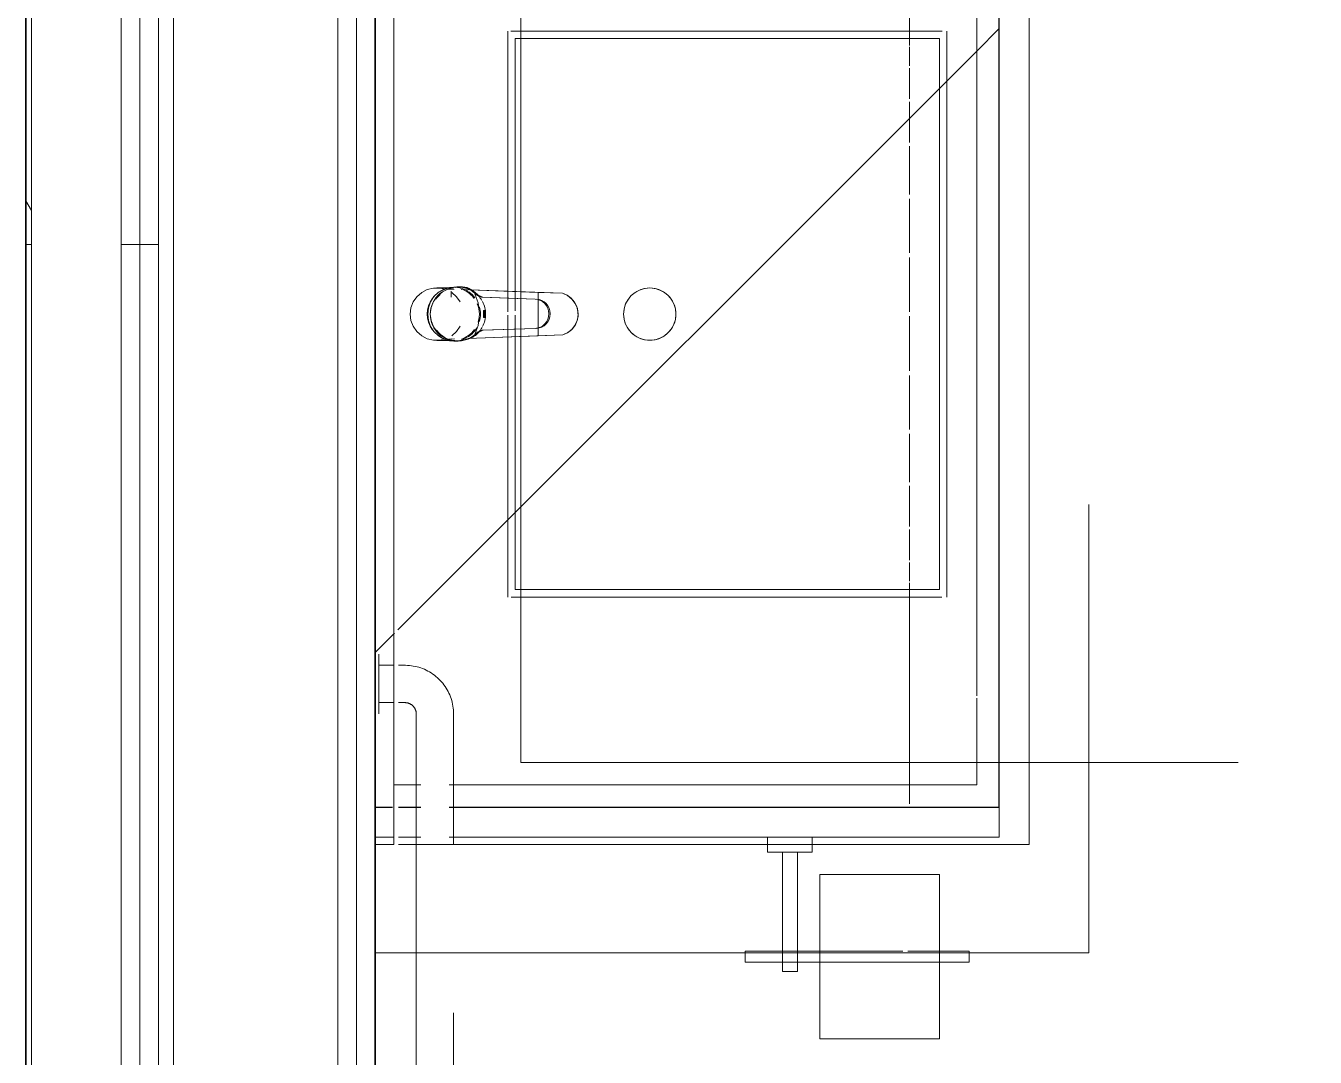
# Model space of a CAD drawing. Header units: inches. Extents: x 6 to 8416, y -388 to 6104.
# Drawn here: x 4127.35 to 4170.49, y 1155.57 to 1190.08 of the extents above; entities that cross this region are included whole.
import ezdxf

# ---------------------------------------------------------------- set-up
doc = ezdxf.new("R2010")
doc.units = ezdxf.units.IN
doc.header["$MEASUREMENT"] = 0
for name, pattern in [('Dash 1_16_', [48, 24, -24]), ('Hidden 1_16_', [36, 24, -12]), ('Hidden 3_16_', [13.5, 9, -4.5])]:
    doc.linetypes.add(name, pattern=pattern)
for name, color, linetype, lineweight in [('A-GENM', 13, 'Continuous', 18), ('A-ROOM', 32, 'Continuous', 13), ('A-WALL', 113, 'Continuous', 25), ('A-WALL-PATT', 111, 'Continuous', 35), ('P-SANR-FIXT', 6, 'Continuous', 18), ('Q-CASE', 31, 'Continuous', 18), ('Q-SPCQ', 91, 'Continuous', 18)]:
    doc.layers.add(name, color=color, linetype=linetype, lineweight=lineweight)
pattern_1 = [(0, (4127.29, 0), (61.44, 15.36), [5.069, -41.011, 5.069, -41.011, -245.76]), (0, (4127.29, 0), (61.44, 15.36), [-92.16, 5.069, -87.091, 5.069, -41.011, -107.52]), (0, (4127.29, 0), (61.44, 15.36), [-230.4, 5.069, -25.651, 5.069, -71.731]), (120, (4150.33, 7.68), (-44.02215, 45.5286), [5.069, -41.011, 5.069, -41.011, -245.76]), (120, (4150.33, 7.68), (-44.02215, 45.5286), [-92.16, 5.069, -87.091, 5.069, -41.011, -107.52]), (120, (4150.33, 7.68), (-44.02215, 45.5286), [-230.4, 5.069, -25.651, 5.069, -71.731]), (240, (4158.01, 38.4), (-17.41785, -60.8886), [5.069, -41.011, 5.069, -41.011, -245.76]), (240, (4158.01, 38.4), (-17.41785, -60.8886), [-92.16, 5.069, -87.091, 5.069, -41.011, -107.52]), (240, (4158.01, 38.4), (-17.41785, -60.8886), [-230.4, 5.069, -25.651, 5.069, -71.731])]
pattern_2 = [(135, (1182.673, -11.625), (-16.97056, -16.97056), [])]

# ---------------------------------------------------------------- blocks, each defined once
blk = doc.blocks.new('PL BA Toilet-Unit-Two Piece-ICC ADA-AM - ICC Type B_ Side Approach_ Swing Up Bar-V369-LEVEL 3 - PLAN Copy 1 Copy 1')
at = {"layer": 'A-GENM', "linetype": 'Hidden 1_16_', "lineweight": 9}
for p, q in [((33, -24), (33, -0.125)), ((33, -24), (48, -24)), ((48, -56), (48, -24))]:
    blk.add_line(p, q, dxfattribs=at)
blk = doc.blocks.new('GM BA Vanity-Single - Lav Cab _ Apron-ICC ADA-AM - 33_ Sink Cab_End Panel - Forward-V371-LEVEL 3 - PLAN Copy 1 Copy 1')
at = {"layer": 'A-GENM'}
for p, q in [((35.25, 22), (1, 22)), ((1, 22), (35.25, 22)), ((35.25, 0.905), (35.25, 22)), ((35.25, 22), (35.25, 2.601)), ((8.281, 4.813), (8.281, 19)), ((8.281, 19), (26.719, 19)), ((26.719, 19), (8.281, 19)), ((8.281, 19), (8.281, 4.813)), ((26.719, 19), (26.719, 4.813)), ((26.719, 4.813), (26.719, 19)), ((16.746, 4.813), (8.281, 4.813)), ((8.281, 4.813), (16.746, 4.813)), ((16.975, 4.813), (16.746, 4.813)), ((16.746, 4.813), (16.975, 4.813)), ((17.386, 4.813), (16.975, 4.813)), ((16.975, 4.813), (17.386, 4.813)), ((17.999, 4.813), (17.531, 4.813)), ((17.531, 4.813), (17.999, 4.813)), ((18.254, 4.813), (17.999, 4.813)), ((17.999, 4.813), (18.254, 4.813)), ((26.719, 4.813), (18.254, 4.813)), ((18.254, 4.813), (26.719, 4.813)), ((35.25, 1.66), (35.25, 0.905)), ((35.25, 0.75), (0, 0.75)), ((0.827, 0.75), (35.25, 0.75)), ((35.25, 0.125), (35.25, 0.75)), ((35.25, 0.75), (35.25, 0.125)), ((35.25, 0.125), (35.25, 0.75)), ((35.25, 0.75), (35.25, 0.125))]:
    blk.add_line(p, q, dxfattribs=at)
blk = doc.blocks.new('z Nested-Toilet Grab Bars - z Nested-Toilet Grab Bars-V378-LEVEL 3 - PLAN Copy 1 Copy 1')
at = {"layer": 'A-GENM', "linetype": 'Dash 1_16_', "lineweight": 9}
for p, q in [((-41.692, 2.595), (-41.75, 2.566)), ((-41.633, 2.622), (-41.692, 2.595)), ((-41.572, 2.646), (-41.633, 2.622)), ((-41.511, 2.668), (-41.572, 2.646)), ((-41.449, 2.687), (-41.511, 2.668)), ((-41.386, 2.703), (-41.449, 2.687)), ((-41.323, 2.718), (-41.386, 2.703)), ((-41.259, 2.729), (-41.323, 2.718)), ((-41.195, 2.738), (-41.259, 2.729)), ((-41.13, 2.745), (-41.195, 2.738)), ((-41.065, 2.749), (-41.13, 2.745)), ((-41, 2.75), (-41.065, 2.749)), ((-36.625, 2.75), (-41, 2.75)), ((-7, 2.75), (-36.625, 2.75)), ((-42.252, 2.16), (-42.293, 2.109)), ((-42.21, 2.21), (-42.252, 2.16)), ((-42.166, 2.257), (-42.21, 2.21)), ((-42.119, 2.303), (-42.166, 2.257)), ((-42.072, 2.347), (-42.119, 2.303)), ((-42.022, 2.389), (-42.072, 2.347)), ((-41.97, 2.428), (-42.022, 2.389)), ((-41.918, 2.466), (-41.97, 2.428)), ((-41.863, 2.502), (-41.918, 2.466)), ((-41.807, 2.535), (-41.863, 2.502)), ((-41.75, 2.566), (-41.807, 2.535)), ((-42.49, 1.774), (-42.515, 1.714)), ((-42.463, 1.833), (-42.49, 1.774)), ((-42.433, 1.891), (-42.463, 1.833)), ((-42.401, 1.948), (-42.433, 1.891)), ((-42.367, 2.003), (-42.401, 1.948)), ((-42.331, 2.057), (-42.367, 2.003)), ((-42.293, 2.109), (-42.331, 2.057)), ((-42.611, 1.337), (-42.618, 1.272)), ((-42.601, 1.401), (-42.611, 1.337)), ((-42.589, 1.465), (-42.601, 1.401)), ((-42.574, 1.528), (-42.589, 1.465)), ((-42.557, 1.591), (-42.574, 1.528)), ((-42.537, 1.653), (-42.557, 1.591)), ((-42.515, 1.714), (-42.537, 1.653)), ((-41.339, 1.285), (-41.333, 1.298)), ((-41.333, 1.298), (-41.325, 1.311)), ((-41.325, 1.311), (-41.318, 1.324)), ((-41.318, 1.324), (-41.31, 1.337)), ((-41.31, 1.337), (-41.301, 1.349)), ((-41.301, 1.349), (-41.292, 1.361)), ((-41.292, 1.361), (-41.282, 1.372)), ((-41.282, 1.372), (-41.272, 1.383)), ((-41.272, 1.383), (-41.261, 1.394)), ((-41.261, 1.394), (-41.25, 1.404)), ((-41.25, 1.404), (-41.239, 1.414)), ((-41.239, 1.414), (-41.227, 1.423)), ((-41.227, 1.423), (-41.215, 1.432)), ((-41.215, 1.432), (-41.203, 1.441)), ((-41.203, 1.441), (-41.19, 1.448)), ((-41.19, 1.448), (-41.177, 1.456)), ((-41.177, 1.456), (-41.163, 1.463)), ((-41.163, 1.463), (-41.15, 1.469)), ((-41.15, 1.469), (-41.136, 1.475)), ((-41.136, 1.475), (-41.122, 1.48)), ((-41.122, 1.48), (-41.108, 1.484)), ((-41.108, 1.484), (-41.093, 1.488)), ((-41.093, 1.488), (-41.078, 1.492)), ((-41.078, 1.492), (-41.064, 1.495)), ((-41.064, 1.495), (-41.049, 1.497)), ((-41.049, 1.497), (-41.034, 1.498)), ((-41.034, 1.498), (-41.019, 1.5)), ((-41.019, 1.5), (-41.004, 1.5)), ((-41.004, 1.5), (-41, 1.5)), ((-41, 1.5), (-36.625, 1.5)), ((-36.625, 1.5), (-7, 1.5)), ((-42.623, 1.208), (-42.625, 1.143)), ((-42.625, 1.143), (-42.625, 1.125)), ((-42.625, 1.125), (-42.625, 0.905)), ((-42.618, 1.272), (-42.623, 1.208)), ((-41.375, 1.14), (-41.374, 1.155)), ((-41.375, 1.125), (-41.375, 1.14)), ((-41.375, 0.905), (-41.375, 1.125)), ((-41.374, 1.155), (-41.372, 1.17)), ((-41.372, 1.17), (-41.37, 1.185)), ((-41.37, 1.185), (-41.368, 1.2)), ((-41.368, 1.2), (-41.364, 1.214)), ((-41.364, 1.214), (-41.36, 1.229)), ((-41.36, 1.229), (-41.356, 1.243)), ((-41.356, 1.243), (-41.351, 1.257)), ((-41.351, 1.257), (-41.345, 1.271)), ((-41.345, 1.271), (-41.339, 1.285)), ((-42.625, 0.75), (-42.625, 0.25)), ((-41.375, 0.25), (-41.375, 0.75)), ((-42.901, 0.25), (-43, 0.25)), ((-42.901, 0.25), (-43, 0.25)), ((-41.099, 0.25), (-42.901, 0.25)), ((-42.623, 0.25), (-42.901, 0.25)), ((-42.625, 0.25), (-42.563, 0.25)), ((-42.625, 0.25), (-42.563, 0.25)), ((-42.223, 0.25), (-42.623, 0.25)), ((-42.563, 0.25), (-42.39, 0.25)), ((-42.563, 0.25), (-41.437, 0.25)), ((-42.39, 0.25), (-42.139, 0.25)), ((-41.777, 0.25), (-42.223, 0.25)), ((-42.139, 0.25), (-41.861, 0.25)), ((-41.861, 0.25), (-41.61, 0.25)), ((-41.377, 0.25), (-41.777, 0.25)), ((-41.61, 0.25), (-41.437, 0.25)), ((-41.437, 0.25), (-41.375, 0.25)), ((-41.437, 0.25), (-41.375, 0.25)), ((-41.099, 0.25), (-41.377, 0.25)), ((-41, 0.25), (-41.099, 0.25)), ((-41, 0.25), (-41.099, 0.25))]:
    blk.add_line(p, q, dxfattribs=at)
blk = doc.blocks.new('z Nested-Lav Basin-Rectangular - Rectangular-V389-LEVEL 3 - PLAN Copy 1 Copy 1')
at = {"layer": 'P-SANR-FIXT', "lineweight": 9}
for p, q in [((-9.469, 7.301), (9.469, 7.301)), ((-9.469, 7.141), (-9.469, -7.282)), ((-9.219, -7.137), (-9.219, 7.051)), ((-9.219, 7.051), (9.219, 7.051)), ((9.219, 7.051), (9.219, -7.137)), ((9.469, -7.278), (9.469, 7.139)), ((-0.754, -7.137), (-9.219, -7.137)), ((-0.528, -7.137), (-0.759, -7.137)), ((-0.525, -7.137), (-0.754, -7.137)), ((-0.114, -7.137), (-0.528, -7.137)), ((-0.114, -7.137), (-0.525, -7.137)), ((0.499, -7.137), (0.031, -7.137)), ((0.501, -7.137), (0.031, -7.137)), ((0.754, -7.137), (0.499, -7.137)), ((0.759, -7.137), (0.501, -7.137)), ((9.219, -7.137), (0.754, -7.137)), ((-0.764, -7.387), (-9.469, -7.387)), ((-0.768, -7.387), (-0.537, -7.387)), ((-0.534, -7.387), (-0.764, -7.387)), ((-0.537, -7.387), (-0.073, -7.387)), ((-0.073, -7.387), (-0.534, -7.387)), ((0.032, -7.387), (0.51, -7.387)), ((0.508, -7.387), (0.032, -7.387)), ((0.764, -7.387), (0.508, -7.387)), ((0.51, -7.387), (0.768, -7.387)), ((9.469, -7.387), (0.764, -7.387))]:
    blk.add_line(p, q, dxfattribs=at)
at = {"layer": 'P-SANR-FIXT', "lineweight": 9, "flags": 128}
for points in [[(9.469, 7.301), (9.231, 7.301), (8.531, 7.301), (7.403, 7.301), (5.904, 7.301), (4.108, 7.301), (2.107, 7.301), (0, 7.301), (-2.107, 7.301), (-4.108, 7.301), (-5.904, 7.301), (-7.403, 7.301), (-8.531, 7.301), (-9.231, 7.301), (-9.469, 7.301)], [(-9.219, 7.051), (-8.988, 7.051), (-8.306, 7.051), (-7.208, 7.051), (-5.748, 7.051), (-4, 7.051), (-2.051, 7.051), (0, 7.051), (2.051, 7.051), (4, 7.051), (5.748, 7.051), (7.208, 7.051), (8.306, 7.051), (8.988, 7.051), (9.219, 7.051)], [(-0.759, -7.137), (-2.051, -7.137), (-4, -7.137), (-5.748, -7.137), (-7.208, -7.137), (-8.306, -7.137), (-8.988, -7.137), (-9.219, -7.137)], [(9.219, -7.137), (8.988, -7.137), (8.306, -7.137), (7.208, -7.137), (5.748, -7.137), (4, -7.137), (2.051, -7.137), (0.759, -7.137)], [(-9.469, -7.387), (-9.231, -7.387), (-8.531, -7.387), (-7.403, -7.387), (-5.904, -7.387), (-4.108, -7.387), (-2.107, -7.387), (-0.768, -7.387)], [(0.768, -7.387), (2.107, -7.387), (4.108, -7.387), (5.904, -7.387), (7.403, -7.387), (8.531, -7.387), (9.231, -7.387), (9.469, -7.387)]]:
    blk.add_lwpolyline(points, dxfattribs=at)
at = {"layer": 'P-SANR-FIXT'}
blk.add_circle((0, -2.637), 0.875, dxfattribs=at)
at = {"layer": 'P-SANR-FIXT', "lineweight": 9}
for points in [[(-0.875, -2.637), (-0.875, -2.535), (-0.839, -2.331), (-0.684, -2.062), (-0.447, -1.863), (-0.155, -1.757), (0.155, -1.757), (0.447, -1.863), (0.684, -2.063), (0.839, -2.331), (0.875, -2.535), (0.875, -2.637)], [(-0.67, -2.074), (-0.736, -2.152), (-0.787, -2.242), (-0.822, -2.337)], [(-0.438, -1.879), (-0.526, -1.93), (-0.605, -1.996), (-0.67, -2.074)], [(-0.152, -1.775), (-0.252, -1.793), (-0.349, -1.828), (-0.438, -1.879)], [(0.152, -1.775), (0.052, -1.757), (-0.052, -1.757), (-0.152, -1.775)], [(0.438, -1.879), (0.349, -1.828), (0.252, -1.793), (0.152, -1.775)], [(0.67, -2.074), (0.605, -1.996), (0.526, -1.93), (0.438, -1.879)], [(0.822, -2.337), (0.787, -2.242), (0.736, -2.152), (0.67, -2.074)], [(-0.822, -2.337), (-0.857, -2.433), (-0.875, -2.535), (-0.875, -2.637)], [(0.875, -2.637), (0.875, -2.535), (0.857, -2.433), (0.822, -2.337)], [(-0.875, -2.637), (-0.875, -2.738), (-0.857, -2.84), (-0.822, -2.936)], [(0.875, -2.637), (0.875, -2.738), (0.839, -2.942), (0.684, -3.21), (0.447, -3.41), (0.155, -3.516), (-0.155, -3.516), (-0.447, -3.41), (-0.684, -3.211), (-0.839, -2.942), (-0.875, -2.738), (-0.875, -2.637)], [(-0.822, -2.936), (-0.787, -3.032), (-0.736, -3.121), (-0.67, -3.199)], [(0.67, -3.199), (0.736, -3.121), (0.787, -3.031), (0.822, -2.936)], [(0.822, -2.936), (0.857, -2.84), (0.875, -2.738), (0.875, -2.637)], [(-0.67, -3.199), (-0.605, -3.277), (-0.526, -3.343), (-0.438, -3.394)], [(-0.438, -3.394), (-0.349, -3.445), (-0.252, -3.481), (-0.152, -3.498)], [(0.152, -3.498), (0.252, -3.481), (0.349, -3.445), (0.438, -3.394)], [(0.438, -3.394), (0.526, -3.343), (0.605, -3.277), (0.67, -3.199)], [(-0.152, -3.498), (-0.052, -3.516), (0.052, -3.516), (0.152, -3.498)]]:
    blk.add_open_spline(points, degree=3, dxfattribs=at)
blk = doc.blocks.new('z Nested-Faucet-BA-Sngl Handle - Faucet-V114-LEVEL 3 - PLAN Copy 1 Copy 1')
at = {"layer": 'P-SANR-FIXT'}
for p, q in [((-0.697, 2.584), (-0.63, 2.738)), ((-0.63, 2.738), (-0.53, 2.874)), ((0.527, 2.879), (0.628, 2.745)), ((0.628, 2.745), (0.697, 2.591)), ((0.812, -0.587), (0.697, 2.591)), ((0.697, 2.591), (0.727, 1.767)), ((-0.697, 2.584), (-0.82, -0.808)), ((-0.727, 1.767), (-0.697, 2.584)), ((-0.82, -0.808), (-0.727, 1.767)), ((0.727, 1.767), (-0.727, 1.767)), ((0.727, 1.767), (0.812, -0.587)), ((-0.5, 1.664), (-0.567, -0.126)), ((-0.567, -0.085), (-0.502, 1.664)), ((0.538, -0.119), (0.476, 1.663)), ((0.477, 1.663), (0.538, -0.078)), ((-0.567, -0.126), (-0.567, -0.085)), ((-0.118, -0.019), (-0.118, -0.06)), ((-0.114, -0.019), (-0.118, -0.019)), ((-0.114, -0.019), (-0.118, -0.019)), ((-0.102, -0.019), (-0.114, -0.019)), ((-0.102, -0.019), (-0.114, -0.019)), ((-0.084, -0.019), (-0.102, -0.019)), ((-0.084, -0.019), (-0.102, -0.019)), ((-0.059, -0.019), (-0.084, -0.019)), ((-0.059, -0.019), (-0.084, -0.019)), ((-0.031, -0.019), (-0.059, -0.019)), ((-0.031, -0.019), (-0.059, -0.019)), ((0, -0.019), (-0.031, -0.019)), ((0, -0.019), (-0.031, -0.019)), ((0.031, -0.019), (0, -0.019)), ((0.031, -0.019), (0, -0.019)), ((0.059, -0.019), (0.031, -0.019)), ((0.059, -0.019), (0.031, -0.019)), ((0.084, -0.019), (0.059, -0.019)), ((0.084, -0.019), (0.059, -0.019)), ((0.102, -0.019), (0.084, -0.019)), ((0.102, -0.019), (0.084, -0.019)), ((0.114, -0.019), (0.102, -0.019)), ((0.114, -0.019), (0.102, -0.019)), ((0.118, -0.019), (0.114, -0.019)), ((0.118, -0.019), (0.114, -0.019)), ((0.118, -0.06), (0.118, -0.019)), ((0.538, -0.119), (0.538, -0.078)), ((0.608, -0.267), (0.608, -0.226)), ((-0.913, -0.806), (-0.913, -0.847)), ((-0.408, -0.845), (-0.582, -0.966)), ((0.582, -0.966), (0.408, -0.845)), ((-0.904, -0.911), (-0.904, -1.059)), ((-0.901, -0.993), (-0.904, -1.059)), ((-0.904, -1.059), (-0.892, -1.197)), ((-0.878, -1.072), (-0.878, -1.628)), ((-0.837, -1.058), (-0.837, -1.146)), ((-0.829, -1.058), (-0.837, -1.058)), ((-0.837, -1.058), (-0.829, -1.058)), ((-0.837, -1.146), (-0.837, -1.3)), ((-0.57, -1.146), (-0.772, -1.146)), ((-0.582, -0.966), (-0.723, -1.126)), ((0.723, -1.126), (0.582, -0.966)), ((0.835, -1.214), (0.828, -1.029)), ((0.832, -1.146), (0.836, -1.232)), ((0.85, -1.232), (0.836, -1.232)), ((0.836, -1.232), (0.85, -1.232)), ((0.85, -1.3), (0.85, -1.232)), ((0.85, -1.232), (0.85, -1.3)), ((0.878, -1.628), (0.878, -1.072)), ((0.89, -0.966), (0.89, -0.926)), ((0.892, -1.197), (0.904, -1.059)), ((0.904, -1.059), (0.901, -0.993)), ((0.904, -1.059), (0.904, -0.911)), ((-0.73, -1.571), (-0.586, -1.721))]:
    blk.add_line(p, q, dxfattribs=at)
at = {"layer": 'P-SANR-FIXT', "flags": 128}
for points in [[(0.697, 2.591), (0.62, 2.76), (0.503, 2.903), (0.353, 3.013), (0.181, 3.081), (-0.003, 3.103), (-0.187, 3.079), (-0.358, 3.009), (-0.506, 2.898), (-0.622, 2.753), (-0.697, 2.584)], [(-0.53, 2.874), (-0.401, 2.982), (-0.251, 3.059), (-0.087, 3.098), (0.081, 3.099), (0.246, 3.061), (0.397, 2.987), (0.527, 2.879)], [(0, -1.844), (-0.217, -1.816), (-0.421, -1.736), (-0.601, -1.607), (-0.745, -1.438), (-0.846, -1.238), (-0.898, -1.019), (-0.897, -0.793), (-0.843, -0.574), (-0.74, -0.375)], [(-0.74, -0.375), (-0.375, -0.243), (0, -0.193)], [(0, -0.193), (0.38, -0.244), (0.74, -0.375)], [(0.74, -0.375), (0.843, -0.574), (0.897, -0.793), (0.898, -1.019), (0.846, -1.238), (0.745, -1.438), (0.601, -1.607), (0.421, -1.736), (0.217, -1.816), (0, -1.844)], [(-0.892, -1.197), (-0.834, -1.393), (-0.73, -1.571)], [(0, -1.929), (0.211, -1.905), (0.41, -1.834), (0.586, -1.721), (0.73, -1.571), (0.834, -1.393), (0.892, -1.197)], [(-0.83, -1.338), (-0.872, -1.522), (-0.872, -1.735), (-0.821, -1.942), (-0.723, -2.131), (-0.582, -2.291), (-0.408, -2.412), (-0.21, -2.488), (0, -2.513)], [(-0.586, -1.721), (-0.41, -1.834), (-0.211, -1.905), (0, -1.929)], [(0, -2.513), (0.21, -2.488), (0.408, -2.412), (0.582, -2.291), (0.723, -2.131), (0.821, -1.942), (0.872, -1.735), (0.872, -1.522), (0.83, -1.338)]]:
    blk.add_lwpolyline(points, dxfattribs=at)
at = {"layer": 'P-SANR-FIXT'}
for centre, major_axis, ratio, start_param, end_param in [((-0.012, 1.687), (0.488, 0), 0.981627, 0.034194, 3.105026), ((-0.012, 1.647), (0.488, 0), 0.981627, 0.034194, 3.105026), ((0, -0.89), (0.904, 0), 0.992546, 1.570796, 2.050618), ((0, -0.89), (0.904, 0), 0.992546, 1.090975, 1.570796), ((0.566, -1.388), (1.648, 0), 0.981627, 2.4228, 2.568497), ((0.566, -1.348), (1.648, 0), 0.981627, 2.495649, 2.568497), ((0, -1.072), (0.878, 0), 0.992546, 2.207473, 2.732128), ((0, -1.072), (0.878, 0), 0.992546, 2.207473, 2.732128), ((0.566, -1.348), (1.648, 0), 0.981627, 2.4228, 2.495649), ((0, -1.061), (0.904, 0), 0.992546, 2.222877, 2.532851), ((0, -0.89), (0.904, 0), 0.992546, 2.103114, 2.530439), ((-1.05, 0.04), (0.5, 0), 0.981627, 5.564393, 6.024593), ((-1.05, 0), (0.5, 0), 0.981627, 5.564393, 5.880213), ((-1.05, 0), (0.5, 0), 0.981627, 5.880213, 6.024593), ((0, -1.072), (0.878, 0), 0.992546, 1.580388, 1.97866), ((0, -1.072), (0.878, 0), 0.992546, 1.580388, 1.97866), ((0, -1.061), (-0.904, 0), 0.992546, 4.712389, 4.982668), ((0, -1.061), (0.904, 0), 0.992546, 1.297215, 1.570796), ((0, -1.072), (0.878, 0), 0.992546, 1.261267, 1.561205), ((0, -1.072), (0.878, 0), 0.992546, 1.261267, 1.561205), ((0, -1.061), (0.904, 0), 0.992546, 0.574301, 1.072549), ((0, -0.89), (0.904, 0), 0.992546, 0.611154, 1.048209), ((0, -1.072), (0.878, 0), 0.992546, 0.314159, 0.942478), ((0, -1.072), (0.878, 0), 0.992546, 0.314159, 0.942478), ((1.193, 0.131), (0.689, 0), 0.981627, 3.457004, 3.698846), ((1.193, 0.091), (0.689, 0), 0.981627, 3.457004, 3.574523), ((1.193, 0.091), (0.689, 0), 0.981627, 3.574523, 3.698846), ((0.057, -0.818), (0.817, 0), 0.981627, 0.649221, 0.830651), ((0.057, -0.859), (0.817, 0), 0.981627, 0.28636, 0.830651), ((0.057, -0.818), (0.817, 0), 0.981627, 0.46779, 0.649221), ((0.254, -0.847), (1.168, 0), 0.981627, 3.104199, 3.617494), ((0.254, -0.806), (1.168, 0), 0.981627, 3.104199, 3.319048), ((-0.322, -0.785), (0.591, 0), 0.981627, 2.568497, 3.104199), ((-0.322, -0.826), (0.591, 0), 0.981627, 2.568497, 3.104199), ((0, -1.061), (0.904, 0), 0.992546, 2.567292, 3.065539), ((0, -1.061), (0.904, 0), 0.992546, 0.29608, 0.522446), ((0.057, -0.818), (0.817, 0), 0.981627, 0.28636, 0.46779), ((-0.314, -0.926), (1.204, 0), 0.981627, 0.122173, 0.28636), ((-0.314, -0.966), (1.204, 0), 0.981627, 6.241172, 6.569545), ((-0.314, -0.926), (1.204, 0), 0.981627, 0, 0.122173), ((0.011, -0.98), (0.879, 0), 0.981627, 5.349276, 6.241172), ((0, -1.072), (0.878, 0), 0.992546, 6.116775, 6.335526), ((-0.314, -0.926), (-1.204, 0), 0.981627, 3.099579, 3.141593), ((0, -1.072), (0.878, 0), 0.992546, 3.455752, 4.712389), ((0, -1.072), (0.878, 0), 0.992546, 3.455752, 4.712389), ((0.006, -0.973), (0.888, 0), 0.981627, 3.617494, 5.349276), ((0.006, -0.932), (0.888, 0), 0.981627, 3.864891, 4.112289), ((0, -1.072), (0.878, 0), 0.992546, 4.712389, 5.969026), ((0, -1.072), (-0.878, 0), 0.992546, 1.570796, 2.827433), ((0.011, -0.939), (0.879, 0), 0.981627, 5.349276, 5.57225), ((0.011, -0.939), (0.879, 0), 0.981627, 5.57225, 5.795224)]:
    blk.add_ellipse(centre, major_axis=major_axis, ratio=ratio, start_param=start_param, end_param=end_param, dxfattribs=at)
for points in [[(-0.115, -0.056), (-0.117, -0.058), (-0.118, -0.059), (-0.118, -0.06)], [(-0.118, -0.06), (-0.118, -0.061), (-0.117, -0.062), (-0.115, -0.063)], [(-0.106, -0.052), (-0.108, -0.053), (-0.112, -0.055), (-0.114, -0.056), (-0.115, -0.056)], [(-0.115, -0.063), (-0.113, -0.064), (-0.11, -0.064), (-0.106, -0.065)], [(-0.093, -0.048), (-0.098, -0.049), (-0.103, -0.051), (-0.106, -0.052)], [(-0.106, -0.065), (-0.103, -0.065), (-0.098, -0.066), (-0.092, -0.066)], [(-0.074, -0.044), (-0.081, -0.045), (-0.087, -0.047), (-0.093, -0.048)], [(-0.092, -0.066), (-0.087, -0.066), (-0.081, -0.067), (-0.074, -0.067)], [(-0.052, -0.041), (-0.06, -0.042), (-0.067, -0.043), (-0.074, -0.044)], [(-0.074, -0.067), (-0.067, -0.067), (-0.059, -0.067), (-0.051, -0.067)], [(-0.027, -0.039), (-0.035, -0.039), (-0.044, -0.04), (-0.052, -0.041)], [(-0.051, -0.067), (-0.047, -0.067), (-0.039, -0.067), (-0.031, -0.067), (-0.026, -0.067)], [(0, -0.038), (-0.009, -0.038), (-0.018, -0.038), (-0.027, -0.039)], [(-0.026, -0.067), (-0.018, -0.067), (-0.009, -0.067), (0, -0.067)], [(0.027, -0.039), (0.018, -0.038), (0.009, -0.038), (0, -0.038)], [(0, -0.067), (0.009, -0.067), (0.018, -0.067), (0.026, -0.067)], [(0.026, -0.067), (0.035, -0.067), (0.043, -0.067), (0.051, -0.067)], [(0.052, -0.041), (0.048, -0.04), (0.039, -0.039), (0.031, -0.039), (0.027, -0.039)], [(0.051, -0.067), (0.059, -0.067), (0.067, -0.067), (0.074, -0.067)], [(0.074, -0.044), (0.067, -0.043), (0.059, -0.042), (0.052, -0.041)], [(0.093, -0.048), (0.087, -0.047), (0.081, -0.045), (0.074, -0.044)], [(0.074, -0.067), (0.081, -0.067), (0.087, -0.066), (0.092, -0.066)], [(0.092, -0.066), (0.098, -0.066), (0.103, -0.065), (0.106, -0.065)], [(0.106, -0.052), (0.103, -0.051), (0.098, -0.049), (0.093, -0.048)], [(0.115, -0.056), (0.113, -0.055), (0.11, -0.054), (0.106, -0.052)], [(0.106, -0.065), (0.108, -0.065), (0.112, -0.064), (0.114, -0.063), (0.115, -0.063)], [(0.118, -0.06), (0.118, -0.059), (0.117, -0.058), (0.115, -0.056)], [(0.115, -0.063), (0.117, -0.062), (0.118, -0.061), (0.118, -0.06)]]:
    blk.add_open_spline(points, degree=3, dxfattribs=at)
blk = doc.blocks.new('z Nested-Clearance-Plumbing-AM - Clearance-2258215-LEVEL 3 - PLAN Copy 1 Copy 1')
at = {"layer": 'A-GENM', "linetype": 'Hidden 1_16_', "lineweight": 9}
for p, q in [((15, 0), (15, 48)), ((-15, 0), (-0.748, 0)), ((-0.748, 0), (-0.518, 0)), ((-0.518, 0), (0.492, 0)), ((0.492, 0), (0.748, 0)), ((0.748, 0), (15, 0))]:
    blk.add_line(p, q, dxfattribs=at)
blk = doc.blocks.new('CW BA Var LW - Double Doors _ Apron - AM - W x H x 21_ D - 5 1_2_ Apron-V1337-LEVEL 3 - PLAN Copy 1 Copy 1')
at = {"layer": 'Q-CASE', "lineweight": 9}
h = blk.add_hatch(dxfattribs=at)
h.set_pattern_fill('FP_115', color=256, style=0, pattern_type=2)
h.set_pattern_definition(pattern_2)
h.paths.add_polyline_path([(18.738, 20.25), (18.738, 21), (-14.262, 21), (-14.137, 0.125), (18.738, 0.125), (18.738, 19.482)])
h.paths.add_polyline_path([(17.988, 17.971), (17.988, 0.75), (-13.512, 0.905), (-13.512, 20.25), (17.988, 20.25), (17.988, 19)])
h = blk.add_hatch(dxfattribs=at)
h.set_pattern_fill('FP_115', color=256, style=0, pattern_type=2)
h.set_pattern_definition(pattern_2)
h.paths.add_polyline_path([(17.988, 17.971), (17.988, 20.25), (-13.512, 20.25), (-13.512, 0.75), (17.988, 0.905), (17.988, 17.776)])
for p, q in [((-14.262, 16), (-14.262, 21)), ((-14.262, 21), (-14.262, 16)), ((-14.262, 21), (18.738, 21)), ((-14.262, 21), (18.738, 21)), ((-14.262, 21), (18.738, 21)), ((18.738, 2.688), (18.738, 21)), ((18.738, 21), (18.738, 2.601)), ((-13.512, 1.017), (-13.512, 20.25)), ((-13.512, 20.25), (15.011, 20.25)), ((15.011, 20.25), (-13.512, 20.25)), ((-13.512, 20.25), (-13.512, 1.017)), ((15.088, 20.25), (17.988, 20.25)), ((17.988, 20.25), (15.088, 20.25)), ((17.988, 20.25), (17.988, 2.601)), ((17.988, 2.688), (17.988, 20.25)), ((-14.262, 16), (-14.262, 18)), ((-14.262, 18), (-14.262, 16)), ((-14.151, 18), (-7.209, 18)), ((-14.151, 18), (-7.209, 18)), ((-7.209, 18), (-6.981, 18)), ((-7.209, 18), (-6.981, 18)), ((-6.965, 18), (-6.75, 18)), ((-6.965, 18), (-6.75, 18)), ((-6.702, 18), (-6.068, 18)), ((-6.702, 18), (-6.068, 18)), ((-5.991, 18), (-4.97, 18)), ((-5.991, 18), (-4.97, 18)), ((-4.867, 18), (-3.51, 18)), ((-4.867, 18), (-3.51, 18)), ((-3.387, 18), (-1.762, 18)), ((-3.387, 18), (-1.762, 18)), ((-1.625, 18), (0.186, 18)), ((-1.625, 18), (0.186, 18)), ((0.338, 18), (2.164, 18)), ((0.338, 18), (2.164, 18)), ((2.311, 18), (4.138, 18)), ((2.311, 18), (4.138, 18)), ((4.289, 18), (6.1, 18)), ((4.289, 18), (6.1, 18)), ((6.238, 18), (7.862, 18)), ((6.238, 18), (7.862, 18)), ((7.986, 18), (9.342, 18)), ((7.986, 18), (9.342, 18)), ((9.445, 18), (10.466, 18)), ((9.445, 18), (10.466, 18)), ((10.544, 18), (11.177, 18)), ((10.544, 18), (11.177, 18)), ((11.225, 18), (11.44, 18)), ((11.225, 18), (11.44, 18)), ((11.456, 18), (11.685, 18)), ((11.456, 18), (11.685, 18)), ((11.685, 18), (17.988, 18)), ((11.685, 18), (17.988, 18)), ((18.002, 18), (18.627, 18)), ((18.002, 18), (18.627, 18)), ((18.738, 2.688), (18.738, 18)), ((18.738, 18), (18.738, 2.688)), ((-14.262, 0.905), (-14.262, 16)), ((-14.262, 16), (-14.262, 0.905)), ((-14.262, 0.905), (-14.262, 16)), ((-14.262, 16), (-14.262, 0.905)), ((17.988, 1.655), (17.988, 0.75)), ((17.988, 0.75), (17.988, 1.568)), ((18.738, 1.657), (18.738, 0.905)), ((18.738, 0.905), (18.738, 1.57)), ((18.738, 0.905), (18.738, 1.57)), ((18.738, 1.57), (18.738, 0.905)), ((-13.512, 0.75), (-13.512, 0.905)), ((-13.512, 0.905), (-13.512, 0.75)), ((-14.262, 0.18), (-14.262, 0.581)), ((-14.262, 0.581), (-14.262, 0.18)), ((-14.262, 0.18), (-14.262, 0.581)), ((-14.262, 0.581), (-14.262, 0.18)), ((17.988, 0.75), (-13.512, 0.75)), ((-13.512, 0.75), (17.988, 0.75)), ((18.738, 0.125), (18.738, 0.705)), ((18.738, 0.705), (18.738, 0.125)), ((18.738, 0.125), (18.738, 0.705)), ((18.738, 0.705), (18.738, 0.125))]:
    blk.add_line(p, q, dxfattribs=at)
at = {"layer": 'Q-CASE', "lineweight": 25}
for p, q in [((18.738, 21), (-14.262, 21)), ((-14.262, 21), (-14.262, 16)), ((18.738, 2.601), (18.738, 21)), ((-14.262, 16), (-14.262, 0.905)), ((18.738, 0.905), (18.738, 1.657)), ((-14.262, 0.581), (-14.262, 0.18)), ((18.738, 0.125), (18.738, 0.705))]:
    blk.add_line(p, q, dxfattribs=at)
at = {"layer": 'Q-CASE', "linetype": 'Hidden 3_16_', "lineweight": 9}
for p, q in [((-14.262, 16), (-14.262, 21)), ((-14.262, 21), (-14.262, 18)), ((-14.262, 21), (18.738, 21)), ((-14.262, 21), (18.738, 21)), ((18.738, 18), (18.738, 21)), ((18.738, 21), (18.738, 2.688)), ((-13.512, 1.017), (-13.512, 20.25)), ((-13.512, 20.25), (15.011, 20.25)), ((15.011, 20.25), (-13.512, 20.25)), ((-13.512, 20.25), (-13.512, 1.017)), ((15.088, 20.25), (17.988, 20.25)), ((17.988, 20.25), (15.088, 20.25)), ((17.988, 20.25), (17.988, 2.688)), ((17.988, 2.688), (17.988, 20.25)), ((-14.262, 18), (-14.262, 16)), ((-14.151, 18), (-7.209, 18)), ((-14.151, 18), (-7.209, 18)), ((-7.209, 18), (-6.981, 18)), ((-7.209, 18), (-6.981, 18)), ((-6.965, 18), (-6.75, 18)), ((-6.965, 18), (-6.75, 18)), ((-6.702, 18), (-6.068, 18)), ((-6.702, 18), (-6.068, 18)), ((-5.991, 18), (-4.97, 18)), ((-5.991, 18), (-4.97, 18)), ((-4.867, 18), (-3.51, 18)), ((-4.867, 18), (-3.51, 18)), ((-3.387, 18), (-1.762, 18)), ((-3.387, 18), (-1.762, 18)), ((-1.625, 18), (0.186, 18)), ((-1.625, 18), (0.186, 18)), ((0.338, 18), (2.164, 18)), ((0.338, 18), (2.164, 18)), ((2.311, 18), (4.138, 18)), ((2.311, 18), (4.138, 18)), ((4.289, 18), (6.1, 18)), ((4.289, 18), (6.1, 18)), ((6.238, 18), (7.862, 18)), ((6.238, 18), (7.862, 18)), ((7.986, 18), (9.342, 18)), ((7.986, 18), (9.342, 18)), ((9.445, 18), (10.466, 18)), ((9.445, 18), (10.466, 18)), ((10.544, 18), (11.177, 18)), ((10.544, 18), (11.177, 18)), ((11.225, 18), (11.44, 18)), ((11.225, 18), (11.44, 18)), ((11.456, 18), (11.685, 18)), ((11.456, 18), (11.685, 18)), ((11.685, 18), (17.988, 18)), ((11.685, 18), (17.988, 18)), ((18.002, 18), (18.627, 18)), ((18.002, 18), (18.627, 18)), ((18.738, 2.688), (18.738, 18)), ((-14.262, 0.905), (-14.262, 16)), ((-14.262, 16), (-14.262, 0.905)), ((17.988, 1.568), (17.988, 0.75)), ((17.988, 0.75), (17.988, 1.568)), ((18.738, 0.905), (18.738, 1.57)), ((18.738, 1.57), (18.738, 0.905)), ((-13.512, 0.75), (-13.512, 0.905)), ((-13.512, 0.905), (-13.512, 0.75)), ((-14.262, 0.18), (-14.262, 0.581)), ((-14.262, 0.581), (-14.262, 0.18)), ((17.988, 0.75), (-13.512, 0.75)), ((-13.512, 0.75), (17.988, 0.75)), ((18.738, 0.125), (18.738, 0.705)), ((18.738, 0.705), (18.738, 0.125))]:
    blk.add_line(p, q, dxfattribs=at)
blk = doc.blocks.new('CW Var Filler - AM - W x H x 21_ D-V1339-LEVEL 3 - PLAN Copy 1 Copy 1')
at = {"layer": 'Q-CASE', "lineweight": 9}
for p, q in [((18.488, 21.004), (19.488, 21.004)), ((18.488, 21.004), (19.488, 21.004)), ((18.488, 2.601), (18.488, 21)), ((18.488, 21), (18.488, 18)), ((18.488, 21), (19.488, 21)), ((18.488, 21), (19.488, 21)), ((19.488, 21), (19.488, 2.688)), ((19.488, 21), (19.488, 2.601)), ((18.488, 18), (18.488, 2.688)), ((18.488, 0.905), (18.488, 1.657)), ((18.488, 1.57), (18.488, 0.905)), ((19.488, 1.659), (19.488, 0.905)), ((19.488, 1.572), (19.488, 0.905)), ((18.488, 0.125), (18.488, 0.705)), ((18.488, 0.705), (18.488, 0.125)), ((19.488, 0.75), (19.488, 0.141)), ((19.488, 0.75), (19.488, 0.141))]:
    blk.add_line(p, q, dxfattribs=at)
blk = doc.blocks.new('SE BA Toilet Paper Holder-AM - 6_ W x 4 1_2_ D_ 19_ AFF-V1340-LEVEL 3 - PLAN Copy 1 Copy 1')
at = {"layer": 'Q-SPCQ'}
for p, q in [((-1, 6.75), (-5, 6.75)), ((-5, 6.75), (-5, 1.25)), ((-5, 6.75), (-5, 4.712)), ((-1, 4.712), (-1, 6.75)), ((-1, 1.25), (-1, 6.75)), ((-5, 4.154), (-5, 4.594)), ((-5, 3.406), (-5, 4.594)), ((-1, 4.594), (-1, 3.406)), ((-1, 4.594), (-1, 4.154)), ((-0.25, 4.5), (-0.25, 0.5)), ((-0.25, 4.5), (0, 4.5)), ((-0.217, 4.5), (0, 4.5)), ((0, 4.5), (0.217, 4.5)), ((0, 4.5), (0.25, 4.5)), ((0.25, 0.5), (0.25, 4.5)), ((-5, 4.187), (-6, 4.187)), ((-6, 4.187), (-6, 4)), ((-6, 4.162), (-6, 4)), ((-6, 4), (-6, 3.838)), ((-6, 4), (-6, 3.812)), ((-1, 4.187), (-5, 4.187)), ((-5, 4), (-5, 4.154)), ((-5, 3.846), (-5, 4)), ((0.25, 4.187), (-1, 4.187)), ((-1, 4.154), (-1, 4)), ((-1, 4), (-1, 3.846)), ((1.5, 4.187), (0.25, 4.187)), ((1.5, 4), (1.5, 4.187)), ((1.5, 3.812), (1.5, 4)), ((-6, 3.812), (-5, 3.812)), ((-5, 3.406), (-5, 3.846)), ((-5, 3.812), (-3.946, 3.812)), ((-3.776, 3.812), (-1, 3.812)), ((-1, 3.846), (-1, 3.406)), ((-1, 3.812), (0.25, 3.812)), ((0.25, 3.812), (1.5, 3.812)), ((-5, 3.288), (-5, 1.25)), ((-1, 1.25), (-1, 3.288)), ((-5, 1.25), (-1, 1.25)), ((-0.75, 0.5), (-0.75, 0.25)), ((0, 0.5), (-0.75, 0.5)), ((0, 0.5), (-0.25, 0.5)), ((0, 0.5), (-0.236, 0.5)), ((0, 0.5), (-0.217, 0.5)), ((0.217, 0.5), (0, 0.5)), ((0.25, 0.5), (0, 0.5)), ((0.236, 0.5), (0, 0.5)), ((0.75, 0.5), (0, 0.5)), ((0.75, 0.25), (0.75, 0.5)), ((-0.75, 0.25), (-0.75, 0)), ((0.75, 0), (0.75, 0.25)), ((-0.53, 0), (-0.75, 0)), ((-0.53, 0), (-0.75, 0)), ((0, 0), (-0.53, 0)), ((0, 0), (-0.53, 0)), ((0.53, 0), (0, 0)), ((0.53, 0), (0, 0)), ((0.75, 0), (0.53, 0)), ((0.75, 0), (0.53, 0))]:
    blk.add_line(p, q, dxfattribs=at)

msp = doc.modelspace()

# ---------------------------------------------------------------- hatches: boundary and pattern name
at = {"layer": 'A-WALL-PATT', "lineweight": 9}
h = msp.add_hatch(dxfattribs=at)
h.set_pattern_fill('FP_44', color=256, style=0, pattern_type=2)
h.set_pattern_definition(pattern_1)
h.paths.add_polyline_path([(4127.54033733, 921.06077679), (4127.54033733, 948.56077679), (4127.35283733, 948.56077679), (4127.35283733, 921.06077679)])
h.paths.add_polyline_path([(4127.35283733, 978.56077679), (4127.54033733, 978.56077679), (4127.54033733, 1002.56077679), (4127.35283733, 1002.56077679)])
h.paths.add_polyline_path([(4127.54033733, 1032.56077679), (4127.54033733, 1137.18577679), (4127.35283733, 1137.18577679), (4127.35283733, 1032.56077679)])
h.paths.add_polyline_path([(4127.54033733, 1137.93577679), (4127.54033733, 1197.10856081), (4127.54033733, 1242.56077679), (4127.35283733, 1242.56077679), (4127.35283733, 1137.93577679)])
h.paths.add_polyline_path([(4127.54033733, 1306.87327679), (4127.54033733, 1339.81077679), (4127.35283733, 1339.99827679), (4127.35283733, 1308.56077679)])
h = msp.add_hatch(dxfattribs=at)
h.set_pattern_fill('FP_45', color=256, style=0, pattern_type=2)
h.set_pattern_definition([(0, (4127.29, 0), (0, 48), []), (90, (4127.29, 0), (-48, 3e-15), [])])
h.paths.add_polyline_path([(4129.35283733, 921.06077679), (4130.54033733, 921.06077679), (4130.54033733, 948.56077679), (4127.54033733, 948.56077679), (4127.54033733, 921.06077679)])
h.paths.add_polyline_path([(4130.54033733, 978.56077679), (4130.54033733, 1002.56077679), (4127.54033733, 1002.56077679), (4127.54033733, 978.56077679), (4129.35283733, 978.56077679)])
h.paths.add_polyline_path([(4130.54033733, 1032.56077679), (4130.54033733, 1242.56077679), (4127.54033733, 1242.56077679), (4127.54033733, 1137.93577679), (4128.35283733, 1137.93577679), (4128.35283733, 1137.18577679), (4127.54033733, 1137.18577679), (4127.54033733, 1032.56077679), (4129.35283733, 1032.56077679)])
h.paths.add_polyline_path([(4129.35283733, 1290.56077679), (4130.54033733, 1290.56077679), (4130.54033733, 1339.81077679), (4127.54033733, 1339.81077679), (4127.54033733, 1306.87327679)])
h = msp.add_hatch(dxfattribs=at)
h.set_pattern_fill('FP_44', color=256, style=0, pattern_type=2)
h.set_pattern_definition(pattern_1)
h.paths.add_polyline_path([(4131.16533733, 921.06077679), (4131.16533733, 948.56077679), (4130.54033733, 948.56077679), (4130.54033733, 921.06077679)])
h.paths.add_polyline_path([(4131.16533733, 978.56077679), (4131.16533733, 1002.56077679), (4130.54033733, 1002.56077679), (4130.54033733, 978.56077679)])
h.paths.add_polyline_path([(4130.54033733, 1032.56077679), (4131.16533733, 1032.56077679), (4131.16533733, 1242.56077679), (4130.54033733, 1242.56077679), (4130.54033733, 1039.65456081)])
h.paths.add_polyline_path([(4130.54033733, 1290.56077679), (4131.16533733, 1290.56077679), (4131.16533733, 1336.81077679), (4130.54033733, 1336.81077679), (4130.54033733, 1315.19906081)])
h = msp.add_hatch(dxfattribs=at)
h.set_pattern_fill('FP_44', color=256, style=0, pattern_type=2)
h.set_pattern_definition(pattern_1)
h.paths.add_polyline_path([(4131.79033733, 921.06077679), (4131.79033733, 948.56077679), (4131.16533733, 948.56077679), (4131.16533733, 921.06077679)])
h.paths.add_polyline_path([(4131.79033733, 978.56077679), (4131.79033733, 1002.56077679), (4131.16533733, 1002.56077679), (4131.16533733, 978.56077679)])
h.paths.add_polyline_path([(4131.16533733, 1032.56077679), (4131.79033733, 1032.56077679), (4131.79033733, 1242.56077679), (4131.16533733, 1242.56077679), (4131.16533733, 1039.65456081)])
h.paths.add_polyline_path([(4131.16533733, 1290.56077679), (4131.79033733, 1290.56077679), (4131.79033733, 1336.18577679), (4131.16533733, 1336.18577679), (4131.16533733, 1315.19906081)])
h = msp.add_hatch(dxfattribs=at)
h.set_pattern_fill('FP_46', color=256, style=0, pattern_type=2)
h.set_pattern_definition([(0, (4127.3, 0), (0, 480), [480, 0, 0, 0]), (284.036, (4453.69, 96), (479.994, -1440.002), [98.955, -1880.136]), (284.036, (4434.49, 96), (479.994, -1440.002), [98.955, -1880.136]), (284.036, (4415.29, 96), (479.994, -1440.002), [98.955, -1880.136]), (284.036, (4165.69, 192), (479.994, -1440.002), [98.955, -1880.136]), (284.036, (4146.49, 192), (479.994, -1440.002), [98.955, -1880.136]), (284.036, (4127.29, 192), (479.994, -1440.002), [98.955, -1880.136]), (284.036, (4309.69, 288), (479.994, -1440.002), [98.955, -1880.136]), (284.036, (4290.49, 288), (479.994, -1440.002), [98.955, -1880.136]), (284.036, (4271.29, 288), (479.994, -1440.002), [98.955, -1880.136]), (284.036, (4453.69, 384), (479.994, -1440.002), [98.955, -1880.136]), (284.036, (4434.49, 384), (479.994, -1440.002), [98.955, -1880.136]), (284.036, (4415.29, 384), (479.994, -1440.002), [98.955, -1880.136]), (284.036, (4165.69, 480), (479.994, -1440.002), [98.955, -1880.14]), (284.036, (4146.49, 480), (479.994, -1440.002), [98.955, -1880.14]), (284.036, (4127.29, 480), (479.994, -1440.002), [98.955, -1880.14]), (0, (4127.3, 48), (0, 480), [480, 0, 0, 0]), (0, (4127.3, 96), (0, 480), [480, 0, 0, 0]), (0, (4127.3, 144), (0, 480), [480, 0, 0, 0]), (0, (4127.3, 192), (0, 480), [480, 0, 0, 0]), (0, (4127.3, 240), (0, 480), [480, 0, 0, 0]), (0, (4127.3, 288), (0, 480), [480, 0, 0, 0]), (0, (4127.3, 336), (0, 480), [480, 0, 0, 0]), (0, (4127.3, 384), (0, 480), [480, 0, 0, 0]), (0, (4127.3, 432), (0, 480), [480, 0, 0, 0])])
h.paths.add_polyline_path([(4131.85283733, 921.06077679), (4132.29033733, 921.06077679), (4132.29033733, 948.56077679), (4131.79033733, 948.56077679), (4131.79033733, 921.06077679)])
h.paths.add_polyline_path([(4132.29033733, 978.56077679), (4132.29033733, 1002.56077679), (4131.79033733, 1002.56077679), (4131.85283733, 978.56077679)])
h.paths.add_polyline_path([(4132.29033733, 1032.56077679), (4132.29033733, 1242.56077679), (4131.79033733, 1242.56077679), (4131.85283733, 1032.56077679)])
h.paths.add_polyline_path([(4132.29033733, 1290.56077679), (4132.29033733, 1335.56077679), (4131.79033733, 1335.56077679), (4131.85283733, 1290.56077679)])
h = msp.add_hatch(dxfattribs=at)
h.set_pattern_fill('FP_44', color=256, style=0, pattern_type=2)
h.set_pattern_definition(pattern_1)
h.paths.add_polyline_path([(4138.41533733, 921.06077679), (4138.41533733, 948.56077679), (4137.79033733, 948.56077679), (4137.79033733, 921.06077679)])
h.paths.add_polyline_path([(4138.41533733, 978.56077679), (4138.41533733, 1002.56077679), (4137.79033733, 1002.56077679), (4137.79033733, 978.56077679)])
h.paths.add_polyline_path([(4137.79033733, 1032.56077679), (4138.41533733, 1032.56077679), (4138.41533733, 1242.56077679), (4137.79033733, 1242.56077679), (4137.79033733, 1039.65456081)])
h.paths.add_polyline_path([(4138.41533733, 1290.56077679), (4138.41533733, 1329.56077679), (4137.79033733, 1329.56077679), (4137.79033733, 1290.56077679)])
h = msp.add_hatch(dxfattribs=at)
h.set_pattern_fill('FP_44', color=256, style=0, pattern_type=2)
h.set_pattern_definition(pattern_1)
h.paths.add_polyline_path([(4139.04033733, 921.06077679), (4139.04033733, 948.56077679), (4138.41533733, 948.56077679), (4138.41533733, 921.06077679)])
h.paths.add_polyline_path([(4139.04033733, 978.56077679), (4139.04033733, 1002.56077679), (4138.41533733, 1002.56077679), (4138.41533733, 978.56077679)])
h.paths.add_polyline_path([(4138.41533733, 1032.56077679), (4139.04033733, 1032.56077679), (4139.04033733, 1242.56077679), (4138.41533733, 1242.56077679), (4138.41533733, 1039.65456081)])
h.paths.add_polyline_path([(4139.04033733, 1290.56077679), (4139.04033733, 1328.93577679), (4138.41533733, 1328.93577679), (4138.41533733, 1290.56077679)])

# ---------------------------------------------------------------- linework, layer by layer
at = {"layer": 'A-ROOM', "lineweight": 9, "flags": 128}
msp.add_lwpolyline([(4785.54033733, 1328.31077679), (4139.04033733, 1328.31077679), (4139.04033733, 1092.68577679), (4205.04033733, 1092.68577679), (4205.04033733, 1087.93577679), (4139.04033733, 1087.93577679), (4139.04033733, 926.31077679), (4376.66533733, 926.31077679), (4376.66533733, 989.81077679), (4352.54064332, 989.81077679), (4347.72783733, 989.81077679), (4347.72783733, 994.62358278), (4347.72783733, 1039.87297079), (4347.72783733, 1044.68577679), (4352.54064332, 1044.68577679), (4380.91533733, 1044.68577679), (4380.91533733, 994.56077679), (4411.41533733, 994.56077679), (4411.41533733, 926.37358278), (4411.41533733, 925.81077679), (4495.79033733, 925.81077679)], dxfattribs=at)
at = {"layer": 'A-WALL', "lineweight": 35}
for p, q in [((4127.35283733, 1242.56077679), (4127.35283733, 1137.93577679)), ((4139.04033733, 1032.56077679), (4139.04033733, 1242.56077679))]:
    msp.add_line(p, q, dxfattribs=at)
at = {"layer": 'A-WALL', "lineweight": 9}
for p, q in [((4127.54033733, 1242.56077679), (4127.54033733, 1137.93577679)), ((4130.54033733, 1242.56077679), (4130.54033733, 1032.56077679)), ((4131.16533733, 1242.56077679), (4131.16533733, 1032.56077679)), ((4131.79033733, 1242.56077679), (4131.79033733, 1032.56077679)), ((4132.29033733, 1242.56077679), (4132.29033733, 1032.56077679)), ((4137.79033733, 1242.56077679), (4137.79033733, 1032.56077679)), ((4138.41533733, 1242.56077679), (4138.41533733, 1032.56077679))]:
    msp.add_line(p, q, dxfattribs=at)

# ---------------------------------------------------------------- block references
at = {"layer": 'A-GENM', "rotation": 269.9999999999981}
msp.add_blockref('GM BA Vanity-Single - Lav Cab _ Apron-ICC ADA-AM - 33_ Sink Cab_End Panel - Forward-V371-LEVEL 3 - PLAN Copy 1 Copy 1', (4138.91533733, 1197.93577679), dxfattribs=at)
at = {"layer": 'A-GENM', "linetype": 'Hidden 1_16_', "lineweight": 9, "rotation": 269.9999999999981}
msp.add_blockref('z Nested-Clearance-Plumbing-AM - Clearance-2258215-LEVEL 3 - PLAN Copy 1 Copy 1', (4143.91533733, 1180.43577679), dxfattribs=at)
at = {"layer": 'A-GENM', "linetype": 'Dash 1_16_', "lineweight": 9, "rotation": 269.9999999999983}
msp.add_blockref('z Nested-Toilet Grab Bars - z Nested-Toilet Grab Bars-V378-LEVEL 3 - PLAN Copy 1 Copy 1', (4138.91533733, 1126.06077679), dxfattribs=at)
at = {"layer": 'P-SANR-FIXT'}
for name, p, rotation in [('z Nested-Lav Basin-Rectangular - Rectangular-V389-LEVEL 3 - PLAN Copy 1 Copy 1', (4150.86441021, 1180.43577679), 269.9999999999981), ('z Nested-Faucet-BA-Sngl Handle - Faucet-V114-LEVEL 3 - PLAN Copy 1 Copy 1', (4142.72783733, 1180.43577679), 269.9999999999981), ('PL BA Toilet-Unit-Two Piece-ICC ADA-AM - ICC Type B_ Side Approach_ Swing Up Bar-V369-LEVEL 3 - PLAN Copy 1 Copy 1', (4138.91533733, 1126.06077679), 89.9999999999981)]:
    msp.add_blockref(name, p, dxfattribs=dict(at, rotation=rotation))
at = {"layer": 'Q-CASE', "rotation": 269.9999999999981}
for name, p in [('CW BA Var LW - Double Doors _ Apron - AM - W x H x 21_ D - 5 1_2_ Apron-V1337-LEVEL 3 - PLAN Copy 1 Copy 1', (4138.91533733, 1182.67348171)), ('CW Var Filler - AM - W x H x 21_ D-V1339-LEVEL 3 - PLAN Copy 1 Copy 1', (4138.91533733, 1182.42348171))]:
    msp.add_blockref(name, p, dxfattribs=at)
at = {"layer": 'Q-SPCQ', "rotation": 180}
msp.add_blockref('SE BA Toilet Paper Holder-AM - 6_ W x 4 1_2_ D_ 19_ AFF-V1340-LEVEL 3 - PLAN Copy 1 Copy 1', (4152.91533733, 1162.93577679), dxfattribs=at)

doc.saveas('drawing.dxf')
